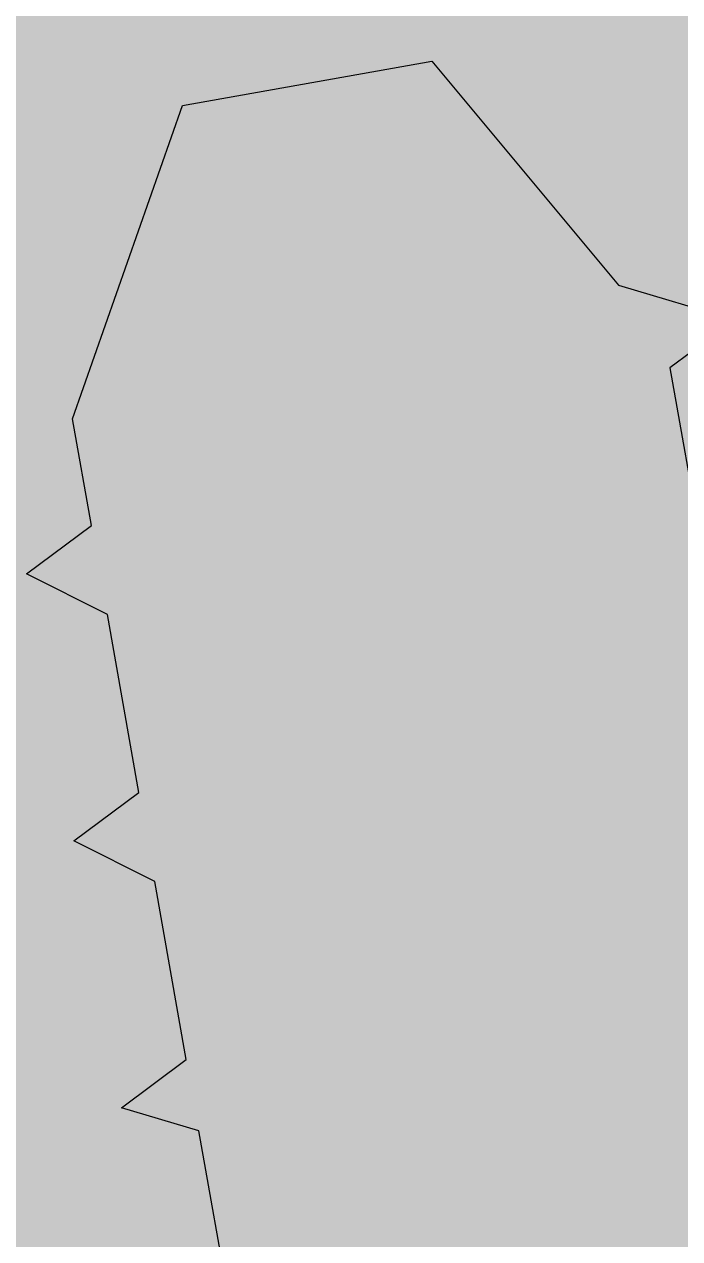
# Model space of a CAD drawing. Header units: millimetres. Extents: x 0 to 9491604, y -172998 to 295086.
# Drawn here: x 396857.12 to 396861.54, y 51145.19 to 51153.38 of the extents above; entities that cross this region are included whole.
import ezdxf
from ezdxf.enums import TextEntityAlignment as Align

# ---------------------------------------------------------------- set-up
doc = ezdxf.new("R2018")
doc.units = ezdxf.units.MM
for name, color, linetype, lineweight in [('АР_Маркер экспликации', 239, 'Continuous', 13), ('АР_Номер помещения', 250, 'Continuous', 9), ('АР_Размеры', 175, 'Continuous', 9), ('АР_Сущ Несущая стена', 250, 'Continuous', 50)]:
    doc.layers.add(name, color=color, linetype=linetype, lineweight=lineweight)
doc.layers.add('АР_Названия помещений', color=124, linetype='Continuous', lineweight=5, plot=False)
doc.layers.add('АР_Помещения_площадь', color=19, linetype='Continuous', lineweight=9, plot=False)
doc.styles.add('ISOCPEUR', font='', dxfattribs={"height": 250})
doc.styles.get("Standard").update_dxf_attribs({"font": 'GOST.TTF'})
doc.styles.get('ISOCPEUR').set_extended_font_data('ISOCPEUR', italic=True)

# ---------------------------------------------------------------- blocks, each defined once
blk = doc.blocks.new('*U252')
at = {"color": 7, "style": 'ISOCPEUR', "width": 0.7, "flags": 1}
blk.add_attdef('КАТЕГОРИЯ', (-499.1655, -2092.1864), '', height=250, dxfattribs=at)
at = {"layer": 'АР_Номер помещения', "color": 7, "style": 'ISOCPEUR', "width": 0.7}
blk.add_attdef('НОМЕР_ПОМЕЩЕНИЯ', text='', height=300, dxfattribs=at).set_placement((-13874.5004, 6637.5515), align=Align.MIDDLE_CENTER)
at = {"layer": 'АР_Помещения_площадь', "color": 7, "lineweight": 30, "width": 0.7, "flags": 104}
blk.add_attdef('ИМЯ_ПОМЕЩЕНИЯ', text='', height=100, dxfattribs=at).set_placement((157.6277, 1217.1414), align=Align.MIDDLE_CENTER)
at = {"layer": 'АР_Помещения_площадь', "color": 7, "style": 'ISOCPEUR', "width": 0.7}
blk.add_attdef('ПЛОЩАДЬ_ПОМЕЩЕНИЯ', text='', height=200, dxfattribs=at).set_placement((-12654.5821, 407.6716), align=Align.MIDDLE_RIGHT)
blk = doc.blocks.new('*U251')
at = {"color": 7, "style": 'ISOCPEUR', "width": 0.7, "flags": 1}
blk.add_attdef('КАТЕГОРИЯ', (-499.1655, -2092.1864), '', height=250, dxfattribs=at)
at = {"layer": 'АР_Номер помещения', "color": 7, "style": 'ISOCPEUR', "width": 0.7}
blk.add_attdef('НОМЕР_ПОМЕЩЕНИЯ', text='', height=300, dxfattribs=at).set_placement((-17424.9012, 1870.773), align=Align.MIDDLE_CENTER)
at = {"layer": 'АР_Помещения_площадь', "color": 7, "lineweight": 30, "width": 0.7, "flags": 104}
blk.add_attdef('ИМЯ_ПОМЕЩЕНИЯ', text='', height=100, dxfattribs=at).set_placement((157.6277, 1217.1414), align=Align.MIDDLE_CENTER)
at = {"layer": 'АР_Помещения_площадь', "color": 7, "style": 'ISOCPEUR', "width": 0.7}
blk.add_attdef('ПЛОЩАДЬ_ПОМЕЩЕНИЯ', text='', height=200, dxfattribs=at).set_placement((-12452.8113, 399.3563), align=Align.MIDDLE_RIGHT)

msp = doc.modelspace()

# ---------------------------------------------------------------- linework, layer by layer
at = {"layer": 'АР_Размеры', "color": 5, "lineweight": 9, "ltscale": 100, "transparency": 33554687}
msp.add_lwpolyline([(396858.5076, 51144.7179), (396858.2948, 51145.9184), (396857.772, 51146.0733), (396858.2097, 51146.3985), (396857.997, 51147.5991), (396857.4529, 51147.8742), (396857.8906, 51148.1994), (396857.6778, 51149.3998), (396857.1337, 51149.6748), (396857.5714, 51150.0001), (396857.4437, 51150.7205), (396858.1837, 51152.8327), (396859.8645, 51153.1306), (396861.1227, 51151.6202), (396861.9069, 51151.3876), (396861.4692, 51151.0624), (396861.682, 51149.8619)], dxfattribs=at)
msp.add_lwpolyline([(396858.5076, 51144.7179), (396858.2948, 51145.9184), (396857.772, 51146.0733), (396858.2097, 51146.3985), (396857.997, 51147.5991), (396857.4529, 51147.8742), (396857.8906, 51148.1994), (396857.6778, 51149.3998), (396857.1337, 51149.6748), (396857.5714, 51150.0001), (396857.4437, 51150.7205), (396858.1837, 51152.8327), (396859.8645, 51153.1306), (396861.1227, 51151.6202), (396861.9069, 51151.3876), (396861.4692, 51151.0624), (396861.682, 51149.8619)], dxfattribs=at)
msp.add_lwpolyline([(396858.5076, 51144.7179), (396858.2948, 51145.9184), (396857.772, 51146.0733), (396858.2097, 51146.3985), (396857.997, 51147.5991), (396857.4529, 51147.8742), (396857.8906, 51148.1994), (396857.6778, 51149.3998), (396857.1337, 51149.6748), (396857.5714, 51150.0001), (396857.4437, 51150.7205), (396858.1837, 51152.8327), (396859.8645, 51153.1306), (396861.1227, 51151.6202), (396861.9069, 51151.3876), (396861.4692, 51151.0624), (396861.682, 51149.8619)], dxfattribs=at)
msp.add_lwpolyline([(396858.5076, 51144.7179), (396858.2948, 51145.9184), (396857.772, 51146.0733), (396858.2097, 51146.3985), (396857.997, 51147.5991), (396857.4529, 51147.8742), (396857.8906, 51148.1994), (396857.6778, 51149.3998), (396857.1337, 51149.6748), (396857.5714, 51150.0001), (396857.4437, 51150.7205), (396858.1837, 51152.8327), (396859.8645, 51153.1306), (396861.1227, 51151.6202), (396861.9069, 51151.3876), (396861.4692, 51151.0624), (396861.682, 51149.8619)], dxfattribs=at)
msp.add_lwpolyline([(396858.5076, 51144.7179), (396858.2948, 51145.9184), (396857.772, 51146.0733), (396858.2097, 51146.3985), (396857.997, 51147.5991), (396857.4529, 51147.8742), (396857.8906, 51148.1994), (396857.6778, 51149.3998), (396857.1337, 51149.6748), (396857.5714, 51150.0001), (396857.4437, 51150.7205), (396858.1837, 51152.8327), (396859.8645, 51153.1306), (396861.1227, 51151.6202), (396861.9069, 51151.3876), (396861.4692, 51151.0624), (396861.682, 51149.8619)], dxfattribs=at)
msp.add_lwpolyline([(396858.5076, 51144.7179), (396858.2948, 51145.9184), (396857.772, 51146.0733), (396858.2097, 51146.3985), (396857.997, 51147.5991), (396857.4529, 51147.8742), (396857.8906, 51148.1994), (396857.6778, 51149.3998), (396857.1337, 51149.6748), (396857.5714, 51150.0001), (396857.4437, 51150.7205), (396858.1837, 51152.8327), (396859.8645, 51153.1306), (396861.1227, 51151.6202), (396861.9069, 51151.3876), (396861.4692, 51151.0624), (396861.682, 51149.8619)], dxfattribs=at)
msp.add_lwpolyline([(396858.5076, 51144.7179), (396858.2948, 51145.9184), (396857.772, 51146.0733), (396858.2097, 51146.3985), (396857.997, 51147.5991), (396857.4529, 51147.8742), (396857.8906, 51148.1994), (396857.6778, 51149.3998), (396857.1337, 51149.6748), (396857.5714, 51150.0001), (396857.4437, 51150.7205), (396858.1837, 51152.8327), (396859.8645, 51153.1306), (396861.1227, 51151.6202), (396861.9069, 51151.3876), (396861.4692, 51151.0624), (396861.682, 51149.8619)], dxfattribs=at)
msp.add_lwpolyline([(396858.5076, 51144.7179), (396858.2948, 51145.9184), (396857.772, 51146.0733), (396858.2097, 51146.3985), (396857.997, 51147.5991), (396857.4529, 51147.8742), (396857.8906, 51148.1994), (396857.6778, 51149.3998), (396857.1337, 51149.6748), (396857.5714, 51150.0001), (396857.4437, 51150.7205), (396858.1837, 51152.8327), (396859.8645, 51153.1306), (396861.1227, 51151.6202), (396861.9069, 51151.3876), (396861.4692, 51151.0624), (396861.682, 51149.8619)], dxfattribs=at)
msp.add_lwpolyline([(396858.5076, 51144.7179), (396858.2948, 51145.9184), (396857.772, 51146.0733), (396858.2097, 51146.3985), (396857.997, 51147.5991), (396857.4529, 51147.8742), (396857.8906, 51148.1994), (396857.6778, 51149.3998), (396857.1337, 51149.6748), (396857.5714, 51150.0001), (396857.4437, 51150.7205), (396858.1837, 51152.8327), (396859.8645, 51153.1306), (396861.1227, 51151.6202), (396861.9069, 51151.3876), (396861.4692, 51151.0624), (396861.682, 51149.8619)], dxfattribs=at)
msp.add_lwpolyline([(396858.5076, 51144.7179), (396858.2948, 51145.9184), (396857.772, 51146.0733), (396858.2097, 51146.3985), (396857.997, 51147.5991), (396857.4529, 51147.8742), (396857.8906, 51148.1994), (396857.6778, 51149.3998), (396857.1337, 51149.6748), (396857.5714, 51150.0001), (396857.4437, 51150.7205), (396858.1837, 51152.8327), (396859.8645, 51153.1306), (396861.1227, 51151.6202), (396861.9069, 51151.3876), (396861.4692, 51151.0624), (396861.682, 51149.8619)], dxfattribs=at)
msp.add_lwpolyline([(396858.5076, 51144.7179), (396858.2948, 51145.9184), (396857.772, 51146.0733), (396858.2097, 51146.3985), (396857.997, 51147.5991), (396857.4529, 51147.8742), (396857.8906, 51148.1994), (396857.6778, 51149.3998), (396857.1337, 51149.6748), (396857.5714, 51150.0001), (396857.4437, 51150.7205), (396858.1837, 51152.8327), (396859.8645, 51153.1306), (396861.1227, 51151.6202), (396861.9069, 51151.3876), (396861.4692, 51151.0624), (396861.682, 51149.8619)], dxfattribs=at)
msp.add_lwpolyline([(396858.5076, 51144.7179), (396858.2948, 51145.9184), (396857.772, 51146.0733), (396858.2097, 51146.3985), (396857.997, 51147.5991), (396857.4529, 51147.8742), (396857.8906, 51148.1994), (396857.6778, 51149.3998), (396857.1337, 51149.6748), (396857.5714, 51150.0001), (396857.4437, 51150.7205), (396858.1837, 51152.8327), (396859.8645, 51153.1306), (396861.1227, 51151.6202), (396861.9069, 51151.3876), (396861.4692, 51151.0624), (396861.682, 51149.8619)], dxfattribs=at)
msp.add_lwpolyline([(396858.5076, 51144.7179), (396858.2948, 51145.9184), (396857.772, 51146.0733), (396858.2097, 51146.3985), (396857.997, 51147.5991), (396857.4529, 51147.8742), (396857.8906, 51148.1994), (396857.6778, 51149.3998), (396857.1337, 51149.6748), (396857.5714, 51150.0001), (396857.4437, 51150.7205), (396858.1837, 51152.8327), (396859.8645, 51153.1306), (396861.1227, 51151.6202), (396861.9069, 51151.3876), (396861.4692, 51151.0624), (396861.682, 51149.8619)], dxfattribs=at)
msp.add_lwpolyline([(396858.5076, 51144.7179), (396858.2948, 51145.9184), (396857.772, 51146.0733), (396858.2097, 51146.3985), (396857.997, 51147.5991), (396857.4529, 51147.8742), (396857.8906, 51148.1994), (396857.6778, 51149.3998), (396857.1337, 51149.6748), (396857.5714, 51150.0001), (396857.4437, 51150.7205), (396858.1837, 51152.8327), (396859.8645, 51153.1306), (396861.1227, 51151.6202), (396861.9069, 51151.3876), (396861.4692, 51151.0624), (396861.682, 51149.8619)], dxfattribs=at)
msp.add_lwpolyline([(396858.5076, 51144.7179), (396858.2948, 51145.9184), (396857.772, 51146.0733), (396858.2097, 51146.3985), (396857.997, 51147.5991), (396857.4529, 51147.8742), (396857.8906, 51148.1994), (396857.6778, 51149.3998), (396857.1337, 51149.6748), (396857.5714, 51150.0001), (396857.4437, 51150.7205), (396858.1837, 51152.8327), (396859.8645, 51153.1306), (396861.1227, 51151.6202), (396861.9069, 51151.3876), (396861.4692, 51151.0624), (396861.682, 51149.8619)], dxfattribs=at)
msp.add_lwpolyline([(396858.5076, 51144.7179), (396858.2948, 51145.9184), (396857.772, 51146.0733), (396858.2097, 51146.3985), (396857.997, 51147.5991), (396857.4529, 51147.8742), (396857.8906, 51148.1994), (396857.6778, 51149.3998), (396857.1337, 51149.6748), (396857.5714, 51150.0001), (396857.4437, 51150.7205), (396858.1837, 51152.8327), (396859.8645, 51153.1306), (396861.1227, 51151.6202), (396861.9069, 51151.3876), (396861.4692, 51151.0624), (396861.682, 51149.8619)], dxfattribs=at)
msp.add_lwpolyline([(396858.5076, 51144.7179), (396858.2948, 51145.9184), (396857.772, 51146.0733), (396858.2097, 51146.3985), (396857.997, 51147.5991), (396857.4529, 51147.8742), (396857.8906, 51148.1994), (396857.6778, 51149.3998), (396857.1337, 51149.6748), (396857.5714, 51150.0001), (396857.4437, 51150.7205), (396858.1837, 51152.8327), (396859.8645, 51153.1306), (396861.1227, 51151.6202), (396861.9069, 51151.3876), (396861.4692, 51151.0624), (396861.682, 51149.8619)], dxfattribs=at)
msp.add_lwpolyline([(396858.5076, 51144.7179), (396858.2948, 51145.9184), (396857.772, 51146.0733), (396858.2097, 51146.3985), (396857.997, 51147.5991), (396857.4529, 51147.8742), (396857.8906, 51148.1994), (396857.6778, 51149.3998), (396857.1337, 51149.6748), (396857.5714, 51150.0001), (396857.4437, 51150.7205), (396858.1837, 51152.8327), (396859.8645, 51153.1306), (396861.1227, 51151.6202), (396861.9069, 51151.3876), (396861.4692, 51151.0624), (396861.682, 51149.8619)], dxfattribs=at)
msp.add_lwpolyline([(396858.5076, 51144.7179), (396858.2948, 51145.9184), (396857.772, 51146.0733), (396858.2097, 51146.3985), (396857.997, 51147.5991), (396857.4529, 51147.8742), (396857.8906, 51148.1994), (396857.6778, 51149.3998), (396857.1337, 51149.6748), (396857.5714, 51150.0001), (396857.4437, 51150.7205), (396858.1837, 51152.8327), (396859.8645, 51153.1306), (396861.1227, 51151.6202), (396861.9069, 51151.3876), (396861.4692, 51151.0624), (396861.682, 51149.8619)], dxfattribs=at)
msp.add_lwpolyline([(396858.5076, 51144.7179), (396858.2948, 51145.9184), (396857.772, 51146.0733), (396858.2097, 51146.3985), (396857.997, 51147.5991), (396857.4529, 51147.8742), (396857.8906, 51148.1994), (396857.6778, 51149.3998), (396857.1337, 51149.6748), (396857.5714, 51150.0001), (396857.4437, 51150.7205), (396858.1837, 51152.8327), (396859.8645, 51153.1306), (396861.1227, 51151.6202), (396861.9069, 51151.3876), (396861.4692, 51151.0624), (396861.682, 51149.8619)], dxfattribs=at)
msp.add_lwpolyline([(396858.5076, 51144.7179), (396858.2948, 51145.9184), (396857.772, 51146.0733), (396858.2097, 51146.3985), (396857.997, 51147.5991), (396857.4529, 51147.8742), (396857.8906, 51148.1994), (396857.6778, 51149.3998), (396857.1337, 51149.6748), (396857.5714, 51150.0001), (396857.4437, 51150.7205), (396858.1837, 51152.8327), (396859.8645, 51153.1306), (396861.1227, 51151.6202), (396861.9069, 51151.3876), (396861.4692, 51151.0624), (396861.682, 51149.8619)], dxfattribs=at)
msp.add_lwpolyline([(396858.5076, 51144.7179), (396858.2948, 51145.9184), (396857.772, 51146.0733), (396858.2097, 51146.3985), (396857.997, 51147.5991), (396857.4529, 51147.8742), (396857.8906, 51148.1994), (396857.6778, 51149.3998), (396857.1337, 51149.6748), (396857.5714, 51150.0001), (396857.4437, 51150.7205), (396858.1837, 51152.8327), (396859.8645, 51153.1306), (396861.1227, 51151.6202), (396861.9069, 51151.3876), (396861.4692, 51151.0624), (396861.682, 51149.8619)], dxfattribs=at)
msp.add_lwpolyline([(396858.5076, 51144.7179), (396858.2948, 51145.9184), (396857.772, 51146.0733), (396858.2097, 51146.3985), (396857.997, 51147.5991), (396857.4529, 51147.8742), (396857.8906, 51148.1994), (396857.6778, 51149.3998), (396857.1337, 51149.6748), (396857.5714, 51150.0001), (396857.4437, 51150.7205), (396858.1837, 51152.8327), (396859.8645, 51153.1306), (396861.1227, 51151.6202), (396861.9069, 51151.3876), (396861.4692, 51151.0624), (396861.682, 51149.8619)], dxfattribs=at)
msp.add_lwpolyline([(396858.5076, 51144.7179), (396858.2948, 51145.9184), (396857.772, 51146.0733), (396858.2097, 51146.3985), (396857.997, 51147.5991), (396857.4529, 51147.8742), (396857.8906, 51148.1994), (396857.6778, 51149.3998), (396857.1337, 51149.6748), (396857.5714, 51150.0001), (396857.4437, 51150.7205), (396858.1837, 51152.8327), (396859.8645, 51153.1306), (396861.1227, 51151.6202), (396861.9069, 51151.3876), (396861.4692, 51151.0624), (396861.682, 51149.8619)], dxfattribs=at)
msp.add_lwpolyline([(396858.5076, 51144.7179), (396858.2948, 51145.9184), (396857.772, 51146.0733), (396858.2097, 51146.3985), (396857.997, 51147.5991), (396857.4529, 51147.8742), (396857.8906, 51148.1994), (396857.6778, 51149.3998), (396857.1337, 51149.6748), (396857.5714, 51150.0001), (396857.4437, 51150.7205), (396858.1837, 51152.8327), (396859.8645, 51153.1306), (396861.1227, 51151.6202), (396861.9069, 51151.3876), (396861.4692, 51151.0624), (396861.682, 51149.8619)], dxfattribs=at)
msp.add_lwpolyline([(396858.5076, 51144.7179), (396858.2948, 51145.9184), (396857.772, 51146.0733), (396858.2097, 51146.3985), (396857.997, 51147.5991), (396857.4529, 51147.8742), (396857.8906, 51148.1994), (396857.6778, 51149.3998), (396857.1337, 51149.6748), (396857.5714, 51150.0001), (396857.4437, 51150.7205), (396858.1837, 51152.8327), (396859.8645, 51153.1306), (396861.1227, 51151.6202), (396861.9069, 51151.3876), (396861.4692, 51151.0624), (396861.682, 51149.8619)], dxfattribs=at)
msp.add_lwpolyline([(396858.5076, 51144.7179), (396858.2948, 51145.9184), (396857.772, 51146.0733), (396858.2097, 51146.3985), (396857.997, 51147.5991), (396857.4529, 51147.8742), (396857.8906, 51148.1994), (396857.6778, 51149.3998), (396857.1337, 51149.6748), (396857.5714, 51150.0001), (396857.4437, 51150.7205), (396858.1837, 51152.8327), (396859.8645, 51153.1306), (396861.1227, 51151.6202), (396861.9069, 51151.3876), (396861.4692, 51151.0624), (396861.682, 51149.8619)], dxfattribs=at)
msp.add_lwpolyline([(396858.5076, 51144.7179), (396858.2948, 51145.9184), (396857.772, 51146.0733), (396858.2097, 51146.3985), (396857.997, 51147.5991), (396857.4529, 51147.8742), (396857.8906, 51148.1994), (396857.6778, 51149.3998), (396857.1337, 51149.6748), (396857.5714, 51150.0001), (396857.4437, 51150.7205), (396858.1837, 51152.8327), (396859.8645, 51153.1306), (396861.1227, 51151.6202), (396861.9069, 51151.3876), (396861.4692, 51151.0624), (396861.682, 51149.8619)], dxfattribs=at)
msp.add_lwpolyline([(396858.5076, 51144.7179), (396858.2948, 51145.9184), (396857.772, 51146.0733), (396858.2097, 51146.3985), (396857.997, 51147.5991), (396857.4529, 51147.8742), (396857.8906, 51148.1994), (396857.6778, 51149.3998), (396857.1337, 51149.6748), (396857.5714, 51150.0001), (396857.4437, 51150.7205), (396858.1837, 51152.8327), (396859.8645, 51153.1306), (396861.1227, 51151.6202), (396861.9069, 51151.3876), (396861.4692, 51151.0624), (396861.682, 51149.8619)], dxfattribs=at)
msp.add_lwpolyline([(396858.5076, 51144.7179), (396858.2948, 51145.9184), (396857.772, 51146.0733), (396858.2097, 51146.3985), (396857.997, 51147.5991), (396857.4529, 51147.8742), (396857.8906, 51148.1994), (396857.6778, 51149.3998), (396857.1337, 51149.6748), (396857.5714, 51150.0001), (396857.4437, 51150.7205), (396858.1837, 51152.8327), (396859.8645, 51153.1306), (396861.1227, 51151.6202), (396861.9069, 51151.3876), (396861.4692, 51151.0624), (396861.682, 51149.8619)], dxfattribs=at)
msp.add_lwpolyline([(396858.5076, 51144.7179), (396858.2948, 51145.9184), (396857.772, 51146.0733), (396858.2097, 51146.3985), (396857.997, 51147.5991), (396857.4529, 51147.8742), (396857.8906, 51148.1994), (396857.6778, 51149.3998), (396857.1337, 51149.6748), (396857.5714, 51150.0001), (396857.4437, 51150.7205), (396858.1837, 51152.8327), (396859.8645, 51153.1306), (396861.1227, 51151.6202), (396861.9069, 51151.3876), (396861.4692, 51151.0624), (396861.682, 51149.8619)], dxfattribs=at)
msp.add_lwpolyline([(396858.5076, 51144.7179), (396858.2948, 51145.9184), (396857.772, 51146.0733), (396858.2097, 51146.3985), (396857.997, 51147.5991), (396857.4529, 51147.8742), (396857.8906, 51148.1994), (396857.6778, 51149.3998), (396857.1337, 51149.6748), (396857.5714, 51150.0001), (396857.4437, 51150.7205), (396858.1837, 51152.8327), (396859.8645, 51153.1306), (396861.1227, 51151.6202), (396861.9069, 51151.3876), (396861.4692, 51151.0624), (396861.682, 51149.8619)], dxfattribs=at)
msp.add_lwpolyline([(396858.5076, 51144.7179), (396858.2948, 51145.9184), (396857.772, 51146.0733), (396858.2097, 51146.3985), (396857.997, 51147.5991), (396857.4529, 51147.8742), (396857.8906, 51148.1994), (396857.6778, 51149.3998), (396857.1337, 51149.6748), (396857.5714, 51150.0001), (396857.4437, 51150.7205), (396858.1837, 51152.8327), (396859.8645, 51153.1306), (396861.1227, 51151.6202), (396861.9069, 51151.3876), (396861.4692, 51151.0624), (396861.682, 51149.8619)], dxfattribs=at)
msp.add_lwpolyline([(396858.5076, 51144.7179), (396858.2948, 51145.9184), (396857.772, 51146.0733), (396858.2097, 51146.3985), (396857.997, 51147.5991), (396857.4529, 51147.8742), (396857.8906, 51148.1994), (396857.6778, 51149.3998), (396857.1337, 51149.6748), (396857.5714, 51150.0001), (396857.4437, 51150.7205), (396858.1837, 51152.8327), (396859.8645, 51153.1306), (396861.1227, 51151.6202), (396861.9069, 51151.3876), (396861.4692, 51151.0624), (396861.682, 51149.8619)], dxfattribs=at)
msp.add_lwpolyline([(396858.5076, 51144.7179), (396858.2948, 51145.9184), (396857.772, 51146.0733), (396858.2097, 51146.3985), (396857.997, 51147.5991), (396857.4529, 51147.8742), (396857.8906, 51148.1994), (396857.6778, 51149.3998), (396857.1337, 51149.6748), (396857.5714, 51150.0001), (396857.4437, 51150.7205), (396858.1837, 51152.8327), (396859.8645, 51153.1306), (396861.1227, 51151.6202), (396861.9069, 51151.3876), (396861.4692, 51151.0624), (396861.682, 51149.8619)], dxfattribs=at)
msp.add_lwpolyline([(396858.5076, 51144.7179), (396858.2948, 51145.9184), (396857.772, 51146.0733), (396858.2097, 51146.3985), (396857.997, 51147.5991), (396857.4529, 51147.8742), (396857.8906, 51148.1994), (396857.6778, 51149.3998), (396857.1337, 51149.6748), (396857.5714, 51150.0001), (396857.4437, 51150.7205), (396858.1837, 51152.8327), (396859.8645, 51153.1306), (396861.1227, 51151.6202), (396861.9069, 51151.3876), (396861.4692, 51151.0624), (396861.682, 51149.8619)], dxfattribs=at)
msp.add_lwpolyline([(396858.5076, 51144.7179), (396858.2948, 51145.9184), (396857.772, 51146.0733), (396858.2097, 51146.3985), (396857.997, 51147.5991), (396857.4529, 51147.8742), (396857.8906, 51148.1994), (396857.6778, 51149.3998), (396857.1337, 51149.6748), (396857.5714, 51150.0001), (396857.4437, 51150.7205), (396858.1837, 51152.8327), (396859.8645, 51153.1306), (396861.1227, 51151.6202), (396861.9069, 51151.3876), (396861.4692, 51151.0624), (396861.682, 51149.8619)], dxfattribs=at)
msp.add_lwpolyline([(396858.5076, 51144.7179), (396858.2948, 51145.9184), (396857.772, 51146.0733), (396858.2097, 51146.3985), (396857.997, 51147.5991), (396857.4529, 51147.8742), (396857.8906, 51148.1994), (396857.6778, 51149.3998), (396857.1337, 51149.6748), (396857.5714, 51150.0001), (396857.4437, 51150.7205), (396858.1837, 51152.8327), (396859.8645, 51153.1306), (396861.1227, 51151.6202), (396861.9069, 51151.3876), (396861.4692, 51151.0624), (396861.682, 51149.8619)], dxfattribs=at)
msp.add_lwpolyline([(396858.5076, 51144.7179), (396858.2948, 51145.9184), (396857.772, 51146.0733), (396858.2097, 51146.3985), (396857.997, 51147.5991), (396857.4529, 51147.8742), (396857.8906, 51148.1994), (396857.6778, 51149.3998), (396857.1337, 51149.6748), (396857.5714, 51150.0001), (396857.4437, 51150.7205), (396858.1837, 51152.8327), (396859.8645, 51153.1306), (396861.1227, 51151.6202), (396861.9069, 51151.3876), (396861.4692, 51151.0624), (396861.682, 51149.8619)], dxfattribs=at)
msp.add_lwpolyline([(396858.5076, 51144.7179), (396858.2948, 51145.9184), (396857.772, 51146.0733), (396858.2097, 51146.3985), (396857.997, 51147.5991), (396857.4529, 51147.8742), (396857.8906, 51148.1994), (396857.6778, 51149.3998), (396857.1337, 51149.6748), (396857.5714, 51150.0001), (396857.4437, 51150.7205), (396858.1837, 51152.8327), (396859.8645, 51153.1306), (396861.1227, 51151.6202), (396861.9069, 51151.3876), (396861.4692, 51151.0624), (396861.682, 51149.8619)], dxfattribs=at)
msp.add_lwpolyline([(396858.5076, 51144.7179), (396858.2948, 51145.9184), (396857.772, 51146.0733), (396858.2097, 51146.3985), (396857.997, 51147.5991), (396857.4529, 51147.8742), (396857.8906, 51148.1994), (396857.6778, 51149.3998), (396857.1337, 51149.6748), (396857.5714, 51150.0001), (396857.4437, 51150.7205), (396858.1837, 51152.8327), (396859.8645, 51153.1306), (396861.1227, 51151.6202), (396861.9069, 51151.3876), (396861.4692, 51151.0624), (396861.682, 51149.8619)], dxfattribs=at)
msp.add_lwpolyline([(396858.5076, 51144.7179), (396858.2948, 51145.9184), (396857.772, 51146.0733), (396858.2097, 51146.3985), (396857.997, 51147.5991), (396857.4529, 51147.8742), (396857.8906, 51148.1994), (396857.6778, 51149.3998), (396857.1337, 51149.6748), (396857.5714, 51150.0001), (396857.4437, 51150.7205), (396858.1837, 51152.8327), (396859.8645, 51153.1306), (396861.1227, 51151.6202), (396861.9069, 51151.3876), (396861.4692, 51151.0624), (396861.682, 51149.8619)], dxfattribs=at)
msp.add_lwpolyline([(396858.5076, 51144.7179), (396858.2948, 51145.9184), (396857.772, 51146.0733), (396858.2097, 51146.3985), (396857.997, 51147.5991), (396857.4529, 51147.8742), (396857.8906, 51148.1994), (396857.6778, 51149.3998), (396857.1337, 51149.6748), (396857.5714, 51150.0001), (396857.4437, 51150.7205), (396858.1837, 51152.8327), (396859.8645, 51153.1306), (396861.1227, 51151.6202), (396861.9069, 51151.3876), (396861.4692, 51151.0624), (396861.682, 51149.8619)], dxfattribs=at)
msp.add_lwpolyline([(396858.5076, 51144.7179), (396858.2948, 51145.9184), (396857.772, 51146.0733), (396858.2097, 51146.3985), (396857.997, 51147.5991), (396857.4529, 51147.8742), (396857.8906, 51148.1994), (396857.6778, 51149.3998), (396857.1337, 51149.6748), (396857.5714, 51150.0001), (396857.4437, 51150.7205), (396858.1837, 51152.8327), (396859.8645, 51153.1306), (396861.1227, 51151.6202), (396861.9069, 51151.3876), (396861.4692, 51151.0624), (396861.682, 51149.8619)], dxfattribs=at)
msp.add_lwpolyline([(396858.5076, 51144.7179), (396858.2948, 51145.9184), (396857.772, 51146.0733), (396858.2097, 51146.3985), (396857.997, 51147.5991), (396857.4529, 51147.8742), (396857.8906, 51148.1994), (396857.6778, 51149.3998), (396857.1337, 51149.6748), (396857.5714, 51150.0001), (396857.4437, 51150.7205), (396858.1837, 51152.8327), (396859.8645, 51153.1306), (396861.1227, 51151.6202), (396861.9069, 51151.3876), (396861.4692, 51151.0624), (396861.682, 51149.8619)], dxfattribs=at)
msp.add_lwpolyline([(396858.5076, 51144.7179), (396858.2948, 51145.9184), (396857.772, 51146.0733), (396858.2097, 51146.3985), (396857.997, 51147.5991), (396857.4529, 51147.8742), (396857.8906, 51148.1994), (396857.6778, 51149.3998), (396857.1337, 51149.6748), (396857.5714, 51150.0001), (396857.4437, 51150.7205), (396858.1837, 51152.8327), (396859.8645, 51153.1306), (396861.1227, 51151.6202), (396861.9069, 51151.3876), (396861.4692, 51151.0624), (396861.682, 51149.8619)], dxfattribs=at)
msp.add_lwpolyline([(396858.5076, 51144.7179), (396858.2948, 51145.9184), (396857.772, 51146.0733), (396858.2097, 51146.3985), (396857.997, 51147.5991), (396857.4529, 51147.8742), (396857.8906, 51148.1994), (396857.6778, 51149.3998), (396857.1337, 51149.6748), (396857.5714, 51150.0001), (396857.4437, 51150.7205), (396858.1837, 51152.8327), (396859.8645, 51153.1306), (396861.1227, 51151.6202), (396861.9069, 51151.3876), (396861.4692, 51151.0624), (396861.682, 51149.8619)], dxfattribs=at)
msp.add_lwpolyline([(396858.5076, 51144.7179), (396858.2948, 51145.9184), (396857.772, 51146.0733), (396858.2097, 51146.3985), (396857.997, 51147.5991), (396857.4529, 51147.8742), (396857.8906, 51148.1994), (396857.6778, 51149.3998), (396857.1337, 51149.6748), (396857.5714, 51150.0001), (396857.4437, 51150.7205), (396858.1837, 51152.8327), (396859.8645, 51153.1306), (396861.1227, 51151.6202), (396861.9069, 51151.3876), (396861.4692, 51151.0624), (396861.682, 51149.8619)], dxfattribs=at)
msp.add_lwpolyline([(396858.5076, 51144.7179), (396858.2948, 51145.9184), (396857.772, 51146.0733), (396858.2097, 51146.3985), (396857.997, 51147.5991), (396857.4529, 51147.8742), (396857.8906, 51148.1994), (396857.6778, 51149.3998), (396857.1337, 51149.6748), (396857.5714, 51150.0001), (396857.4437, 51150.7205), (396858.1837, 51152.8327), (396859.8645, 51153.1306), (396861.1227, 51151.6202), (396861.9069, 51151.3876), (396861.4692, 51151.0624), (396861.682, 51149.8619)], dxfattribs=at)
msp.add_lwpolyline([(396858.5076, 51144.7179), (396858.2948, 51145.9184), (396857.772, 51146.0733), (396858.2097, 51146.3985), (396857.997, 51147.5991), (396857.4529, 51147.8742), (396857.8906, 51148.1994), (396857.6778, 51149.3998), (396857.1337, 51149.6748), (396857.5714, 51150.0001), (396857.4437, 51150.7205), (396858.1837, 51152.8327), (396859.8645, 51153.1306), (396861.1227, 51151.6202), (396861.9069, 51151.3876), (396861.4692, 51151.0624), (396861.682, 51149.8619)], dxfattribs=at)
msp.add_lwpolyline([(396858.5076, 51144.7179), (396858.2948, 51145.9184), (396857.772, 51146.0733), (396858.2097, 51146.3985), (396857.997, 51147.5991), (396857.4529, 51147.8742), (396857.8906, 51148.1994), (396857.6778, 51149.3998), (396857.1337, 51149.6748), (396857.5714, 51150.0001), (396857.4437, 51150.7205), (396858.1837, 51152.8327), (396859.8645, 51153.1306), (396861.1227, 51151.6202), (396861.9069, 51151.3876), (396861.4692, 51151.0624), (396861.682, 51149.8619)], dxfattribs=at)
msp.add_lwpolyline([(396858.5076, 51144.7179), (396858.2948, 51145.9184), (396857.772, 51146.0733), (396858.2097, 51146.3985), (396857.997, 51147.5991), (396857.4529, 51147.8742), (396857.8906, 51148.1994), (396857.6778, 51149.3998), (396857.1337, 51149.6748), (396857.5714, 51150.0001), (396857.4437, 51150.7205), (396858.1837, 51152.8327), (396859.8645, 51153.1306), (396861.1227, 51151.6202), (396861.9069, 51151.3876), (396861.4692, 51151.0624), (396861.682, 51149.8619)], dxfattribs=at)
msp.add_lwpolyline([(396858.5076, 51144.7179), (396858.2948, 51145.9184), (396857.772, 51146.0733), (396858.2097, 51146.3985), (396857.997, 51147.5991), (396857.4529, 51147.8742), (396857.8906, 51148.1994), (396857.6778, 51149.3998), (396857.1337, 51149.6748), (396857.5714, 51150.0001), (396857.4437, 51150.7205), (396858.1837, 51152.8327), (396859.8645, 51153.1306), (396861.1227, 51151.6202), (396861.9069, 51151.3876), (396861.4692, 51151.0624), (396861.682, 51149.8619)], dxfattribs=at)
msp.add_lwpolyline([(396858.5076, 51144.7179), (396858.2948, 51145.9184), (396857.772, 51146.0733), (396858.2097, 51146.3985), (396857.997, 51147.5991), (396857.4529, 51147.8742), (396857.8906, 51148.1994), (396857.6778, 51149.3998), (396857.1337, 51149.6748), (396857.5714, 51150.0001), (396857.4437, 51150.7205), (396858.1837, 51152.8327), (396859.8645, 51153.1306), (396861.1227, 51151.6202), (396861.9069, 51151.3876), (396861.4692, 51151.0624), (396861.682, 51149.8619)], dxfattribs=at)
msp.add_lwpolyline([(396858.5076, 51144.7179), (396858.2948, 51145.9184), (396857.772, 51146.0733), (396858.2097, 51146.3985), (396857.997, 51147.5991), (396857.4529, 51147.8742), (396857.8906, 51148.1994), (396857.6778, 51149.3998), (396857.1337, 51149.6748), (396857.5714, 51150.0001), (396857.4437, 51150.7205), (396858.1837, 51152.8327), (396859.8645, 51153.1306), (396861.1227, 51151.6202), (396861.9069, 51151.3876), (396861.4692, 51151.0624), (396861.682, 51149.8619)], dxfattribs=at)
msp.add_lwpolyline([(396858.5076, 51144.7179), (396858.2948, 51145.9184), (396857.772, 51146.0733), (396858.2097, 51146.3985), (396857.997, 51147.5991), (396857.4529, 51147.8742), (396857.8906, 51148.1994), (396857.6778, 51149.3998), (396857.1337, 51149.6748), (396857.5714, 51150.0001), (396857.4437, 51150.7205), (396858.1837, 51152.8327), (396859.8645, 51153.1306), (396861.1227, 51151.6202), (396861.9069, 51151.3876), (396861.4692, 51151.0624), (396861.682, 51149.8619)], dxfattribs=at)
msp.add_lwpolyline([(396858.5076, 51144.7179), (396858.2948, 51145.9184), (396857.772, 51146.0733), (396858.2097, 51146.3985), (396857.997, 51147.5991), (396857.4529, 51147.8742), (396857.8906, 51148.1994), (396857.6778, 51149.3998), (396857.1337, 51149.6748), (396857.5714, 51150.0001), (396857.4437, 51150.7205), (396858.1837, 51152.8327), (396859.8645, 51153.1306), (396861.1227, 51151.6202), (396861.9069, 51151.3876), (396861.4692, 51151.0624), (396861.682, 51149.8619)], dxfattribs=at)
msp.add_lwpolyline([(396858.5076, 51144.7179), (396858.2948, 51145.9184), (396857.772, 51146.0733), (396858.2097, 51146.3985), (396857.997, 51147.5991), (396857.4529, 51147.8742), (396857.8906, 51148.1994), (396857.6778, 51149.3998), (396857.1337, 51149.6748), (396857.5714, 51150.0001), (396857.4437, 51150.7205), (396858.1837, 51152.8327), (396859.8645, 51153.1306), (396861.1227, 51151.6202), (396861.9069, 51151.3876), (396861.4692, 51151.0624), (396861.682, 51149.8619)], dxfattribs=at)
msp.add_lwpolyline([(396858.5076, 51144.7179), (396858.2948, 51145.9184), (396857.772, 51146.0733), (396858.2097, 51146.3985), (396857.997, 51147.5991), (396857.4529, 51147.8742), (396857.8906, 51148.1994), (396857.6778, 51149.3998), (396857.1337, 51149.6748), (396857.5714, 51150.0001), (396857.4437, 51150.7205), (396858.1837, 51152.8327), (396859.8645, 51153.1306), (396861.1227, 51151.6202), (396861.9069, 51151.3876), (396861.4692, 51151.0624), (396861.682, 51149.8619)], dxfattribs=at)
msp.add_lwpolyline([(396858.5076, 51144.7179), (396858.2948, 51145.9184), (396857.772, 51146.0733), (396858.2097, 51146.3985), (396857.997, 51147.5991), (396857.4529, 51147.8742), (396857.8906, 51148.1994), (396857.6778, 51149.3998), (396857.1337, 51149.6748), (396857.5714, 51150.0001), (396857.4437, 51150.7205), (396858.1837, 51152.8327), (396859.8645, 51153.1306), (396861.1227, 51151.6202), (396861.9069, 51151.3876), (396861.4692, 51151.0624), (396861.682, 51149.8619)], dxfattribs=at)
msp.add_lwpolyline([(396858.5076, 51144.7179), (396858.2948, 51145.9184), (396857.772, 51146.0733), (396858.2097, 51146.3985), (396857.997, 51147.5991), (396857.4529, 51147.8742), (396857.8906, 51148.1994), (396857.6778, 51149.3998), (396857.1337, 51149.6748), (396857.5714, 51150.0001), (396857.4437, 51150.7205), (396858.1837, 51152.8327), (396859.8645, 51153.1306), (396861.1227, 51151.6202), (396861.9069, 51151.3876), (396861.4692, 51151.0624), (396861.682, 51149.8619)], dxfattribs=at)
msp.add_lwpolyline([(396858.5076, 51144.7179), (396858.2948, 51145.9184), (396857.772, 51146.0733), (396858.2097, 51146.3985), (396857.997, 51147.5991), (396857.4529, 51147.8742), (396857.8906, 51148.1994), (396857.6778, 51149.3998), (396857.1337, 51149.6748), (396857.5714, 51150.0001), (396857.4437, 51150.7205), (396858.1837, 51152.8327), (396859.8645, 51153.1306), (396861.1227, 51151.6202), (396861.9069, 51151.3876), (396861.4692, 51151.0624), (396861.682, 51149.8619)], dxfattribs=at)
msp.add_lwpolyline([(396858.5076, 51144.7179), (396858.2948, 51145.9184), (396857.772, 51146.0733), (396858.2097, 51146.3985), (396857.997, 51147.5991), (396857.4529, 51147.8742), (396857.8906, 51148.1994), (396857.6778, 51149.3998), (396857.1337, 51149.6748), (396857.5714, 51150.0001), (396857.4437, 51150.7205), (396858.1837, 51152.8327), (396859.8645, 51153.1306), (396861.1227, 51151.6202), (396861.9069, 51151.3876), (396861.4692, 51151.0624), (396861.682, 51149.8619)], dxfattribs=at)
msp.add_lwpolyline([(396858.5076, 51144.7179), (396858.2948, 51145.9184), (396857.772, 51146.0733), (396858.2097, 51146.3985), (396857.997, 51147.5991), (396857.4529, 51147.8742), (396857.8906, 51148.1994), (396857.6778, 51149.3998), (396857.1337, 51149.6748), (396857.5714, 51150.0001), (396857.4437, 51150.7205), (396858.1837, 51152.8327), (396859.8645, 51153.1306), (396861.1227, 51151.6202), (396861.9069, 51151.3876), (396861.4692, 51151.0624), (396861.682, 51149.8619)], dxfattribs=at)
msp.add_lwpolyline([(396858.5076, 51144.7179), (396858.2948, 51145.9184), (396857.772, 51146.0733), (396858.2097, 51146.3985), (396857.997, 51147.5991), (396857.4529, 51147.8742), (396857.8906, 51148.1994), (396857.6778, 51149.3998), (396857.1337, 51149.6748), (396857.5714, 51150.0001), (396857.4437, 51150.7205), (396858.1837, 51152.8327), (396859.8645, 51153.1306), (396861.1227, 51151.6202), (396861.9069, 51151.3876), (396861.4692, 51151.0624), (396861.682, 51149.8619)], dxfattribs=at)
msp.add_lwpolyline([(396858.5076, 51144.7179), (396858.2948, 51145.9184), (396857.772, 51146.0733), (396858.2097, 51146.3985), (396857.997, 51147.5991), (396857.4529, 51147.8742), (396857.8906, 51148.1994), (396857.6778, 51149.3998), (396857.1337, 51149.6748), (396857.5714, 51150.0001), (396857.4437, 51150.7205), (396858.1837, 51152.8327), (396859.8645, 51153.1306), (396861.1227, 51151.6202), (396861.9069, 51151.3876), (396861.4692, 51151.0624), (396861.682, 51149.8619)], dxfattribs=at)
msp.add_lwpolyline([(396858.5076, 51144.7179), (396858.2948, 51145.9184), (396857.772, 51146.0733), (396858.2097, 51146.3985), (396857.997, 51147.5991), (396857.4529, 51147.8742), (396857.8906, 51148.1994), (396857.6778, 51149.3998), (396857.1337, 51149.6748), (396857.5714, 51150.0001), (396857.4437, 51150.7205), (396858.1837, 51152.8327), (396859.8645, 51153.1306), (396861.1227, 51151.6202), (396861.9069, 51151.3876), (396861.4692, 51151.0624), (396861.682, 51149.8619)], dxfattribs=at)
msp.add_lwpolyline([(396858.5076, 51144.7179), (396858.2948, 51145.9184), (396857.772, 51146.0733), (396858.2097, 51146.3985), (396857.997, 51147.5991), (396857.4529, 51147.8742), (396857.8906, 51148.1994), (396857.6778, 51149.3998), (396857.1337, 51149.6748), (396857.5714, 51150.0001), (396857.4437, 51150.7205), (396858.1837, 51152.8327), (396859.8645, 51153.1306), (396861.1227, 51151.6202), (396861.9069, 51151.3876), (396861.4692, 51151.0624), (396861.682, 51149.8619)], dxfattribs=at)
msp.add_lwpolyline([(396858.5076, 51144.7179), (396858.2948, 51145.9184), (396857.772, 51146.0733), (396858.2097, 51146.3985), (396857.997, 51147.5991), (396857.4529, 51147.8742), (396857.8906, 51148.1994), (396857.6778, 51149.3998), (396857.1337, 51149.6748), (396857.5714, 51150.0001), (396857.4437, 51150.7205), (396858.1837, 51152.8327), (396859.8645, 51153.1306), (396861.1227, 51151.6202), (396861.9069, 51151.3876), (396861.4692, 51151.0624), (396861.682, 51149.8619)], dxfattribs=at)
msp.add_lwpolyline([(396858.5076, 51144.7179), (396858.2948, 51145.9184), (396857.772, 51146.0733), (396858.2097, 51146.3985), (396857.997, 51147.5991), (396857.4529, 51147.8742), (396857.8906, 51148.1994), (396857.6778, 51149.3998), (396857.1337, 51149.6748), (396857.5714, 51150.0001), (396857.4437, 51150.7205), (396858.1837, 51152.8327), (396859.8645, 51153.1306), (396861.1227, 51151.6202), (396861.9069, 51151.3876), (396861.4692, 51151.0624), (396861.682, 51149.8619)], dxfattribs=at)
msp.add_lwpolyline([(396858.5076, 51144.7179), (396858.2948, 51145.9184), (396857.772, 51146.0733), (396858.2097, 51146.3985), (396857.997, 51147.5991), (396857.4529, 51147.8742), (396857.8906, 51148.1994), (396857.6778, 51149.3998), (396857.1337, 51149.6748), (396857.5714, 51150.0001), (396857.4437, 51150.7205), (396858.1837, 51152.8327), (396859.8645, 51153.1306), (396861.1227, 51151.6202), (396861.9069, 51151.3876), (396861.4692, 51151.0624), (396861.682, 51149.8619)], dxfattribs=at)
msp.add_lwpolyline([(396858.5076, 51144.7179), (396858.2948, 51145.9184), (396857.772, 51146.0733), (396858.2097, 51146.3985), (396857.997, 51147.5991), (396857.4529, 51147.8742), (396857.8906, 51148.1994), (396857.6778, 51149.3998), (396857.1337, 51149.6748), (396857.5714, 51150.0001), (396857.4437, 51150.7205), (396858.1837, 51152.8327), (396859.8645, 51153.1306), (396861.1227, 51151.6202), (396861.9069, 51151.3876), (396861.4692, 51151.0624), (396861.682, 51149.8619)], dxfattribs=at)
msp.add_lwpolyline([(396858.5076, 51144.7179), (396858.2948, 51145.9184), (396857.772, 51146.0733), (396858.2097, 51146.3985), (396857.997, 51147.5991), (396857.4529, 51147.8742), (396857.8906, 51148.1994), (396857.6778, 51149.3998), (396857.1337, 51149.6748), (396857.5714, 51150.0001), (396857.4437, 51150.7205), (396858.1837, 51152.8327), (396859.8645, 51153.1306), (396861.1227, 51151.6202), (396861.9069, 51151.3876), (396861.4692, 51151.0624), (396861.682, 51149.8619)], dxfattribs=at)
msp.add_lwpolyline([(396858.5076, 51144.7179), (396858.2948, 51145.9184), (396857.772, 51146.0733), (396858.2097, 51146.3985), (396857.997, 51147.5991), (396857.4529, 51147.8742), (396857.8906, 51148.1994), (396857.6778, 51149.3998), (396857.1337, 51149.6748), (396857.5714, 51150.0001), (396857.4437, 51150.7205), (396858.1837, 51152.8327), (396859.8645, 51153.1306), (396861.1227, 51151.6202), (396861.9069, 51151.3876), (396861.4692, 51151.0624), (396861.682, 51149.8619)], dxfattribs=at)
msp.add_lwpolyline([(396858.5076, 51144.7179), (396858.2948, 51145.9184), (396857.772, 51146.0733), (396858.2097, 51146.3985), (396857.997, 51147.5991), (396857.4529, 51147.8742), (396857.8906, 51148.1994), (396857.6778, 51149.3998), (396857.1337, 51149.6748), (396857.5714, 51150.0001), (396857.4437, 51150.7205), (396858.1837, 51152.8327), (396859.8645, 51153.1306), (396861.1227, 51151.6202), (396861.9069, 51151.3876), (396861.4692, 51151.0624), (396861.682, 51149.8619)], dxfattribs=at)
msp.add_lwpolyline([(396858.5076, 51144.7179), (396858.2948, 51145.9184), (396857.772, 51146.0733), (396858.2097, 51146.3985), (396857.997, 51147.5991), (396857.4529, 51147.8742), (396857.8906, 51148.1994), (396857.6778, 51149.3998), (396857.1337, 51149.6748), (396857.5714, 51150.0001), (396857.4437, 51150.7205), (396858.1837, 51152.8327), (396859.8645, 51153.1306), (396861.1227, 51151.6202), (396861.9069, 51151.3876), (396861.4692, 51151.0624), (396861.682, 51149.8619)], dxfattribs=at)
msp.add_lwpolyline([(396858.5076, 51144.7179), (396858.2948, 51145.9184), (396857.772, 51146.0733), (396858.2097, 51146.3985), (396857.997, 51147.5991), (396857.4529, 51147.8742), (396857.8906, 51148.1994), (396857.6778, 51149.3998), (396857.1337, 51149.6748), (396857.5714, 51150.0001), (396857.4437, 51150.7205), (396858.1837, 51152.8327), (396859.8645, 51153.1306), (396861.1227, 51151.6202), (396861.9069, 51151.3876), (396861.4692, 51151.0624), (396861.682, 51149.8619)], dxfattribs=at)
msp.add_lwpolyline([(396858.5076, 51144.7179), (396858.2948, 51145.9184), (396857.772, 51146.0733), (396858.2097, 51146.3985), (396857.997, 51147.5991), (396857.4529, 51147.8742), (396857.8906, 51148.1994), (396857.6778, 51149.3998), (396857.1337, 51149.6748), (396857.5714, 51150.0001), (396857.4437, 51150.7205), (396858.1837, 51152.8327), (396859.8645, 51153.1306), (396861.1227, 51151.6202), (396861.9069, 51151.3876), (396861.4692, 51151.0624), (396861.682, 51149.8619)], dxfattribs=at)
msp.add_lwpolyline([(396858.5076, 51144.7179), (396858.2948, 51145.9184), (396857.772, 51146.0733), (396858.2097, 51146.3985), (396857.997, 51147.5991), (396857.4529, 51147.8742), (396857.8906, 51148.1994), (396857.6778, 51149.3998), (396857.1337, 51149.6748), (396857.5714, 51150.0001), (396857.4437, 51150.7205), (396858.1837, 51152.8327), (396859.8645, 51153.1306), (396861.1227, 51151.6202), (396861.9069, 51151.3876), (396861.4692, 51151.0624), (396861.682, 51149.8619)], dxfattribs=at)
msp.add_lwpolyline([(396858.5076, 51144.7179), (396858.2948, 51145.9184), (396857.772, 51146.0733), (396858.2097, 51146.3985), (396857.997, 51147.5991), (396857.4529, 51147.8742), (396857.8906, 51148.1994), (396857.6778, 51149.3998), (396857.1337, 51149.6748), (396857.5714, 51150.0001), (396857.4437, 51150.7205), (396858.1837, 51152.8327), (396859.8645, 51153.1306), (396861.1227, 51151.6202), (396861.9069, 51151.3876), (396861.4692, 51151.0624), (396861.682, 51149.8619)], dxfattribs=at)
msp.add_lwpolyline([(396858.5076, 51144.7179), (396858.2948, 51145.9184), (396857.772, 51146.0733), (396858.2097, 51146.3985), (396857.997, 51147.5991), (396857.4529, 51147.8742), (396857.8906, 51148.1994), (396857.6778, 51149.3998), (396857.1337, 51149.6748), (396857.5714, 51150.0001), (396857.4437, 51150.7205), (396858.1837, 51152.8327), (396859.8645, 51153.1306), (396861.1227, 51151.6202), (396861.9069, 51151.3876), (396861.4692, 51151.0624), (396861.682, 51149.8619)], dxfattribs=at)
msp.add_lwpolyline([(396858.5076, 51144.7179), (396858.2948, 51145.9184), (396857.772, 51146.0733), (396858.2097, 51146.3985), (396857.997, 51147.5991), (396857.4529, 51147.8742), (396857.8906, 51148.1994), (396857.6778, 51149.3998), (396857.1337, 51149.6748), (396857.5714, 51150.0001), (396857.4437, 51150.7205), (396858.1837, 51152.8327), (396859.8645, 51153.1306), (396861.1227, 51151.6202), (396861.9069, 51151.3876), (396861.4692, 51151.0624), (396861.682, 51149.8619)], dxfattribs=at)
msp.add_lwpolyline([(396858.5076, 51144.7179), (396858.2948, 51145.9184), (396857.772, 51146.0733), (396858.2097, 51146.3985), (396857.997, 51147.5991), (396857.4529, 51147.8742), (396857.8906, 51148.1994), (396857.6778, 51149.3998), (396857.1337, 51149.6748), (396857.5714, 51150.0001), (396857.4437, 51150.7205), (396858.1837, 51152.8327), (396859.8645, 51153.1306), (396861.1227, 51151.6202), (396861.9069, 51151.3876), (396861.4692, 51151.0624), (396861.682, 51149.8619)], dxfattribs=at)
msp.add_lwpolyline([(396858.5076, 51144.7179), (396858.2948, 51145.9184), (396857.772, 51146.0733), (396858.2097, 51146.3985), (396857.997, 51147.5991), (396857.4529, 51147.8742), (396857.8906, 51148.1994), (396857.6778, 51149.3998), (396857.1337, 51149.6748), (396857.5714, 51150.0001), (396857.4437, 51150.7205), (396858.1837, 51152.8327), (396859.8645, 51153.1306), (396861.1227, 51151.6202), (396861.9069, 51151.3876), (396861.4692, 51151.0624), (396861.682, 51149.8619)], dxfattribs=at)
msp.add_lwpolyline([(396858.5076, 51144.7179), (396858.2948, 51145.9184), (396857.772, 51146.0733), (396858.2097, 51146.3985), (396857.997, 51147.5991), (396857.4529, 51147.8742), (396857.8906, 51148.1994), (396857.6778, 51149.3998), (396857.1337, 51149.6748), (396857.5714, 51150.0001), (396857.4437, 51150.7205), (396858.1837, 51152.8327), (396859.8645, 51153.1306), (396861.1227, 51151.6202), (396861.9069, 51151.3876), (396861.4692, 51151.0624), (396861.682, 51149.8619)], dxfattribs=at)
msp.add_lwpolyline([(396858.5076, 51144.7179), (396858.2948, 51145.9184), (396857.772, 51146.0733), (396858.2097, 51146.3985), (396857.997, 51147.5991), (396857.4529, 51147.8742), (396857.8906, 51148.1994), (396857.6778, 51149.3998), (396857.1337, 51149.6748), (396857.5714, 51150.0001), (396857.4437, 51150.7205), (396858.1837, 51152.8327), (396859.8645, 51153.1306), (396861.1227, 51151.6202), (396861.9069, 51151.3876), (396861.4692, 51151.0624), (396861.682, 51149.8619)], dxfattribs=at)
msp.add_lwpolyline([(396858.5076, 51144.7179), (396858.2948, 51145.9184), (396857.772, 51146.0733), (396858.2097, 51146.3985), (396857.997, 51147.5991), (396857.4529, 51147.8742), (396857.8906, 51148.1994), (396857.6778, 51149.3998), (396857.1337, 51149.6748), (396857.5714, 51150.0001), (396857.4437, 51150.7205), (396858.1837, 51152.8327), (396859.8645, 51153.1306), (396861.1227, 51151.6202), (396861.9069, 51151.3876), (396861.4692, 51151.0624), (396861.682, 51149.8619)], dxfattribs=at)
msp.add_lwpolyline([(396858.5076, 51144.7179), (396858.2948, 51145.9184), (396857.772, 51146.0733), (396858.2097, 51146.3985), (396857.997, 51147.5991), (396857.4529, 51147.8742), (396857.8906, 51148.1994), (396857.6778, 51149.3998), (396857.1337, 51149.6748), (396857.5714, 51150.0001), (396857.4437, 51150.7205), (396858.1837, 51152.8327), (396859.8645, 51153.1306), (396861.1227, 51151.6202), (396861.9069, 51151.3876), (396861.4692, 51151.0624), (396861.682, 51149.8619)], dxfattribs=at)
msp.add_lwpolyline([(396858.5076, 51144.7179), (396858.2948, 51145.9184), (396857.772, 51146.0733), (396858.2097, 51146.3985), (396857.997, 51147.5991), (396857.4529, 51147.8742), (396857.8906, 51148.1994), (396857.6778, 51149.3998), (396857.1337, 51149.6748), (396857.5714, 51150.0001), (396857.4437, 51150.7205), (396858.1837, 51152.8327), (396859.8645, 51153.1306), (396861.1227, 51151.6202), (396861.9069, 51151.3876), (396861.4692, 51151.0624), (396861.682, 51149.8619)], dxfattribs=at)
msp.add_lwpolyline([(396858.5076, 51144.7179), (396858.2948, 51145.9184), (396857.772, 51146.0733), (396858.2097, 51146.3985), (396857.997, 51147.5991), (396857.4529, 51147.8742), (396857.8906, 51148.1994), (396857.6778, 51149.3998), (396857.1337, 51149.6748), (396857.5714, 51150.0001), (396857.4437, 51150.7205), (396858.1837, 51152.8327), (396859.8645, 51153.1306), (396861.1227, 51151.6202), (396861.9069, 51151.3876), (396861.4692, 51151.0624), (396861.682, 51149.8619)], dxfattribs=at)
msp.add_lwpolyline([(396858.5076, 51144.7179), (396858.2948, 51145.9184), (396857.772, 51146.0733), (396858.2097, 51146.3985), (396857.997, 51147.5991), (396857.4529, 51147.8742), (396857.8906, 51148.1994), (396857.6778, 51149.3998), (396857.1337, 51149.6748), (396857.5714, 51150.0001), (396857.4437, 51150.7205), (396858.1837, 51152.8327), (396859.8645, 51153.1306), (396861.1227, 51151.6202), (396861.9069, 51151.3876), (396861.4692, 51151.0624), (396861.682, 51149.8619)], dxfattribs=at)
msp.add_lwpolyline([(396858.5076, 51144.7179), (396858.2948, 51145.9184), (396857.772, 51146.0733), (396858.2097, 51146.3985), (396857.997, 51147.5991), (396857.4529, 51147.8742), (396857.8906, 51148.1994), (396857.6778, 51149.3998), (396857.1337, 51149.6748), (396857.5714, 51150.0001), (396857.4437, 51150.7205), (396858.1837, 51152.8327), (396859.8645, 51153.1306), (396861.1227, 51151.6202), (396861.9069, 51151.3876), (396861.4692, 51151.0624), (396861.682, 51149.8619)], dxfattribs=at)
msp.add_lwpolyline([(396858.5076, 51144.7179), (396858.2948, 51145.9184), (396857.772, 51146.0733), (396858.2097, 51146.3985), (396857.997, 51147.5991), (396857.4529, 51147.8742), (396857.8906, 51148.1994), (396857.6778, 51149.3998), (396857.1337, 51149.6748), (396857.5714, 51150.0001), (396857.4437, 51150.7205), (396858.1837, 51152.8327), (396859.8645, 51153.1306), (396861.1227, 51151.6202), (396861.9069, 51151.3876), (396861.4692, 51151.0624), (396861.682, 51149.8619)], dxfattribs=at)
msp.add_lwpolyline([(396858.5076, 51144.7179), (396858.2948, 51145.9184), (396857.772, 51146.0733), (396858.2097, 51146.3985), (396857.997, 51147.5991), (396857.4529, 51147.8742), (396857.8906, 51148.1994), (396857.6778, 51149.3998), (396857.1337, 51149.6748), (396857.5714, 51150.0001), (396857.4437, 51150.7205), (396858.1837, 51152.8327), (396859.8645, 51153.1306), (396861.1227, 51151.6202), (396861.9069, 51151.3876), (396861.4692, 51151.0624), (396861.682, 51149.8619)], dxfattribs=at)
msp.add_lwpolyline([(396858.5076, 51144.7179), (396858.2948, 51145.9184), (396857.772, 51146.0733), (396858.2097, 51146.3985), (396857.997, 51147.5991), (396857.4529, 51147.8742), (396857.8906, 51148.1994), (396857.6778, 51149.3998), (396857.1337, 51149.6748), (396857.5714, 51150.0001), (396857.4437, 51150.7205), (396858.1837, 51152.8327), (396859.8645, 51153.1306), (396861.1227, 51151.6202), (396861.9069, 51151.3876), (396861.4692, 51151.0624), (396861.682, 51149.8619)], dxfattribs=at)
msp.add_lwpolyline([(396858.5076, 51144.7179), (396858.2948, 51145.9184), (396857.772, 51146.0733), (396858.2097, 51146.3985), (396857.997, 51147.5991), (396857.4529, 51147.8742), (396857.8906, 51148.1994), (396857.6778, 51149.3998), (396857.1337, 51149.6748), (396857.5714, 51150.0001), (396857.4437, 51150.7205), (396858.1837, 51152.8327), (396859.8645, 51153.1306), (396861.1227, 51151.6202), (396861.9069, 51151.3876), (396861.4692, 51151.0624), (396861.682, 51149.8619)], dxfattribs=at)
msp.add_lwpolyline([(396858.5076, 51144.7179), (396858.2948, 51145.9184), (396857.772, 51146.0733), (396858.2097, 51146.3985), (396857.997, 51147.5991), (396857.4529, 51147.8742), (396857.8906, 51148.1994), (396857.6778, 51149.3998), (396857.1337, 51149.6748), (396857.5714, 51150.0001), (396857.4437, 51150.7205), (396858.1837, 51152.8327), (396859.8645, 51153.1306), (396861.1227, 51151.6202), (396861.9069, 51151.3876), (396861.4692, 51151.0624), (396861.682, 51149.8619)], dxfattribs=at)
msp.add_lwpolyline([(396858.5076, 51144.7179), (396858.2948, 51145.9184), (396857.772, 51146.0733), (396858.2097, 51146.3985), (396857.997, 51147.5991), (396857.4529, 51147.8742), (396857.8906, 51148.1994), (396857.6778, 51149.3998), (396857.1337, 51149.6748), (396857.5714, 51150.0001), (396857.4437, 51150.7205), (396858.1837, 51152.8327), (396859.8645, 51153.1306), (396861.1227, 51151.6202), (396861.9069, 51151.3876), (396861.4692, 51151.0624), (396861.682, 51149.8619)], dxfattribs=at)
msp.add_lwpolyline([(396858.5076, 51144.7179), (396858.2948, 51145.9184), (396857.772, 51146.0733), (396858.2097, 51146.3985), (396857.997, 51147.5991), (396857.4529, 51147.8742), (396857.8906, 51148.1994), (396857.6778, 51149.3998), (396857.1337, 51149.6748), (396857.5714, 51150.0001), (396857.4437, 51150.7205), (396858.1837, 51152.8327), (396859.8645, 51153.1306), (396861.1227, 51151.6202), (396861.9069, 51151.3876), (396861.4692, 51151.0624), (396861.682, 51149.8619)], dxfattribs=at)
msp.add_lwpolyline([(396858.5076, 51144.7179), (396858.2948, 51145.9184), (396857.772, 51146.0733), (396858.2097, 51146.3985), (396857.997, 51147.5991), (396857.4529, 51147.8742), (396857.8906, 51148.1994), (396857.6778, 51149.3998), (396857.1337, 51149.6748), (396857.5714, 51150.0001), (396857.4437, 51150.7205), (396858.1837, 51152.8327), (396859.8645, 51153.1306), (396861.1227, 51151.6202), (396861.9069, 51151.3876), (396861.4692, 51151.0624), (396861.682, 51149.8619)], dxfattribs=at)
msp.add_lwpolyline([(396858.5076, 51144.7179), (396858.2948, 51145.9184), (396857.772, 51146.0733), (396858.2097, 51146.3985), (396857.997, 51147.5991), (396857.4529, 51147.8742), (396857.8906, 51148.1994), (396857.6778, 51149.3998), (396857.1337, 51149.6748), (396857.5714, 51150.0001), (396857.4437, 51150.7205), (396858.1837, 51152.8327), (396859.8645, 51153.1306), (396861.1227, 51151.6202), (396861.9069, 51151.3876), (396861.4692, 51151.0624), (396861.682, 51149.8619)], dxfattribs=at)
msp.add_lwpolyline([(396858.5076, 51144.7179), (396858.2948, 51145.9184), (396857.772, 51146.0733), (396858.2097, 51146.3985), (396857.997, 51147.5991), (396857.4529, 51147.8742), (396857.8906, 51148.1994), (396857.6778, 51149.3998), (396857.1337, 51149.6748), (396857.5714, 51150.0001), (396857.4437, 51150.7205), (396858.1837, 51152.8327), (396859.8645, 51153.1306), (396861.1227, 51151.6202), (396861.9069, 51151.3876), (396861.4692, 51151.0624), (396861.682, 51149.8619)], dxfattribs=at)
msp.add_lwpolyline([(396858.5076, 51144.7179), (396858.2948, 51145.9184), (396857.772, 51146.0733), (396858.2097, 51146.3985), (396857.997, 51147.5991), (396857.4529, 51147.8742), (396857.8906, 51148.1994), (396857.6778, 51149.3998), (396857.1337, 51149.6748), (396857.5714, 51150.0001), (396857.4437, 51150.7205), (396858.1837, 51152.8327), (396859.8645, 51153.1306), (396861.1227, 51151.6202), (396861.9069, 51151.3876), (396861.4692, 51151.0624), (396861.682, 51149.8619)], dxfattribs=at)
msp.add_lwpolyline([(396858.5076, 51144.7179), (396858.2948, 51145.9184), (396857.772, 51146.0733), (396858.2097, 51146.3985), (396857.997, 51147.5991), (396857.4529, 51147.8742), (396857.8906, 51148.1994), (396857.6778, 51149.3998), (396857.1337, 51149.6748), (396857.5714, 51150.0001), (396857.4437, 51150.7205), (396858.1837, 51152.8327), (396859.8645, 51153.1306), (396861.1227, 51151.6202), (396861.9069, 51151.3876), (396861.4692, 51151.0624), (396861.682, 51149.8619)], dxfattribs=at)
msp.add_lwpolyline([(396858.5076, 51144.7179), (396858.2948, 51145.9184), (396857.772, 51146.0733), (396858.2097, 51146.3985), (396857.997, 51147.5991), (396857.4529, 51147.8742), (396857.8906, 51148.1994), (396857.6778, 51149.3998), (396857.1337, 51149.6748), (396857.5714, 51150.0001), (396857.4437, 51150.7205), (396858.1837, 51152.8327), (396859.8645, 51153.1306), (396861.1227, 51151.6202), (396861.9069, 51151.3876), (396861.4692, 51151.0624), (396861.682, 51149.8619)], dxfattribs=at)
msp.add_lwpolyline([(396858.5076, 51144.7179), (396858.2948, 51145.9184), (396857.772, 51146.0733), (396858.2097, 51146.3985), (396857.997, 51147.5991), (396857.4529, 51147.8742), (396857.8906, 51148.1994), (396857.6778, 51149.3998), (396857.1337, 51149.6748), (396857.5714, 51150.0001), (396857.4437, 51150.7205), (396858.1837, 51152.8327), (396859.8645, 51153.1306), (396861.1227, 51151.6202), (396861.9069, 51151.3876), (396861.4692, 51151.0624), (396861.682, 51149.8619)], dxfattribs=at)
msp.add_lwpolyline([(396858.5076, 51144.7179), (396858.2948, 51145.9184), (396857.772, 51146.0733), (396858.2097, 51146.3985), (396857.997, 51147.5991), (396857.4529, 51147.8742), (396857.8906, 51148.1994), (396857.6778, 51149.3998), (396857.1337, 51149.6748), (396857.5714, 51150.0001), (396857.4437, 51150.7205), (396858.1837, 51152.8327), (396859.8645, 51153.1306), (396861.1227, 51151.6202), (396861.9069, 51151.3876), (396861.4692, 51151.0624), (396861.682, 51149.8619)], dxfattribs=at)
at = {"layer": 'АР_Сущ Несущая стена', "lineweight": 9, "ltscale": 100}
msp.add_arc((396308.2603, 60667.0292), 9778.6546, 272.59254797, 356.63539137, dxfattribs=at)

# ---------------------------------------------------------------- block references
at = {"layer": 'АР_Маркер экспликации', "lineweight": 9}
ref = msp.add_blockref('*U252', (393314.6597, 52054.8444), dxfattribs=at)
lines = msp.add_mtext('\\W0.8000;Кабинет материальной технологии тип 2', dxfattribs={"layer": 'АР_Названия помещений', "insert": (379480.4057, 56862.5853), "char_height": 4891.955516, "width": 926.939971, "attachment_point": 1})
ref.add_attrib('ИМЯ_ПОМЕЩЕНИЯ', '', (379480.4057, 56862.5853), dxfattribs={"flags": 104}).embed_mtext(lines)
ref = msp.add_blockref('*U251', (405270.1565, 51630.2716), dxfattribs=at)
lines = msp.add_mtext('\\W0.8000;Артистическая', dxfattribs={"layer": 'АР_Названия помещений', "insert": (390351.9135, 52199.6053), "char_height": 1576.782207, "width": 926.939971, "attachment_point": 1})
ref.add_attrib('ИМЯ_ПОМЕЩЕНИЯ', '', (390351.9135, 52199.6053), dxfattribs={"flags": 104}).embed_mtext(lines)

doc.saveas('drawing.dxf')
